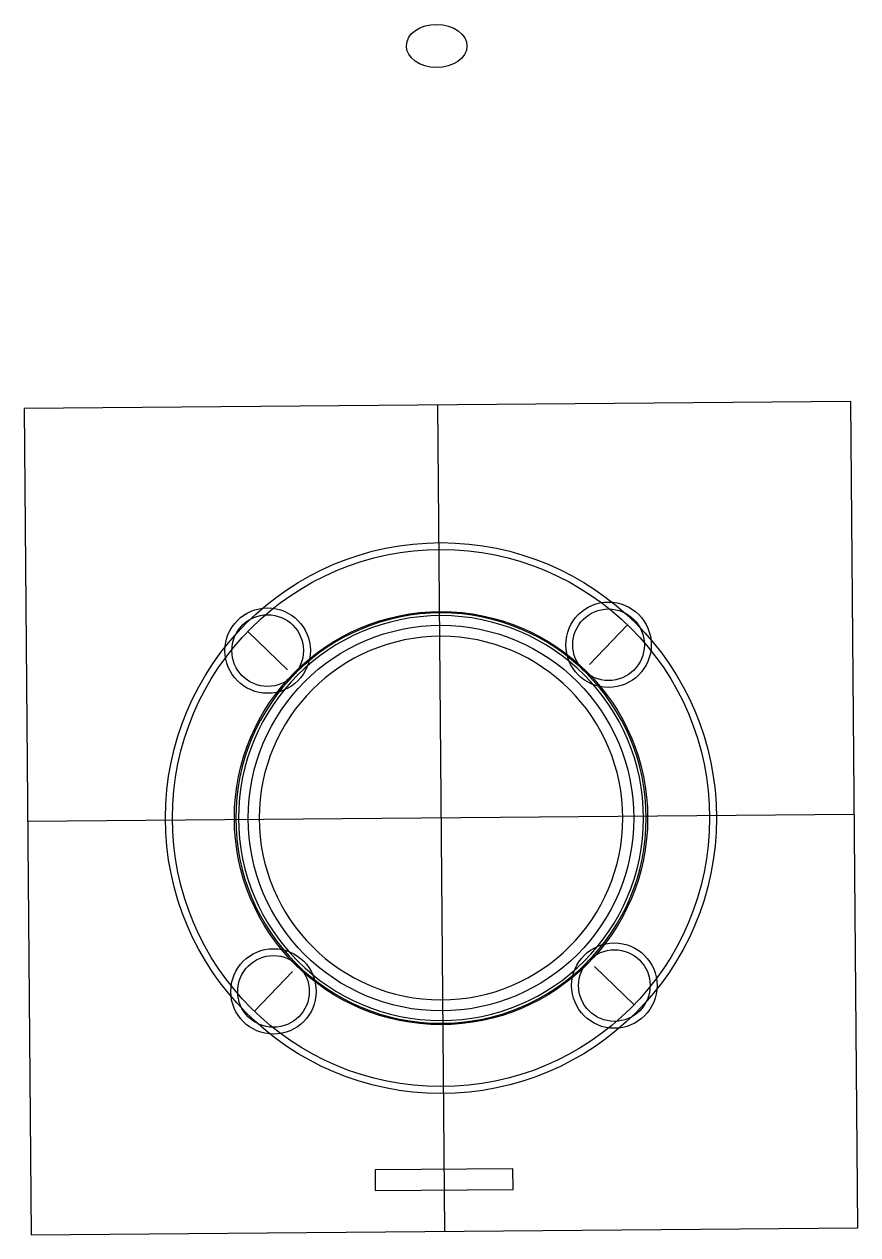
# Model space of a CAD drawing. Header units: millimetres. Extents: x -72.9 to -12.4, y 9.5 to 97.4.
import ezdxf

# ---------------------------------------------------------------- set-up
doc = ezdxf.new("R2010")
doc.units = ezdxf.units.MM
doc.header["$MEASUREMENT"] = 0

msp = doc.modelspace()

# ---------------------------------------------------------------- linework, layer by layer
for p, q in [((-42.883, 69.788, -3), (-42.37, 9.791, -3)), ((-31.856, 50.936), (-29.077, 53.812)), ((-56.65, 53.34), (-53.773, 50.56)), ((-12.628, 40.046, -3), (-72.626, 39.533, -3)), ((-31.48, 29.019), (-28.604, 26.239)), ((-53.397, 28.643), (-56.177, 25.766))]:
    msp.add_line(p, q)
msp.add_lwpolyline([(-12.884, 70.045), (-72.882, 69.532), (-72.369, 9.534), (-12.371, 10.047)], close=True)
at = {"elevation": -3}
for points in [[(-12.884, 70.045), (-72.882, 69.532), (-72.369, 9.534), (-12.371, 10.047)], [(-37.396, 12.833), (-37.409, 14.333), (-47.408, 14.248), (-47.395, 12.748)]]:
    msp.add_lwpolyline(points, close=True, dxfattribs=at)
at = {"extrusion": (0.006002, 0.701651, 0.712496)}
msp.add_circle((43.758, -72.517, 62.443), 2.2, dxfattribs=at)
for centre, radius in [((-42.627, 39.789), 20), ((-42.627, 39.789), 19.5), ((-30.466, 52.374), 3.1), ((-55.211, 51.95), 3.1), ((-55.211, 51.95), 2.6), ((-42.627, 39.789), 15), ((-30.466, 52.374), 2.6), ((-42.627, 39.789), 14), ((-54.787, 27.205), 3.1), ((-30.042, 27.629), 3.1), ((-30.042, 27.629), 2.6), ((-54.787, 27.205), 2.6)]:
    msp.add_circle(centre, radius)
at = {"extrusion": (3.30614e-17, 2.82813e-19, -1)}
for centre, radius in [((42.627, 39.789), 14.9), ((42.627, 39.789, 10.57), 14.7), ((42.627, 39.789, 17), 13.2)]:
    msp.add_circle(centre, radius, dxfattribs=at)

doc.saveas('drawing.dxf')
